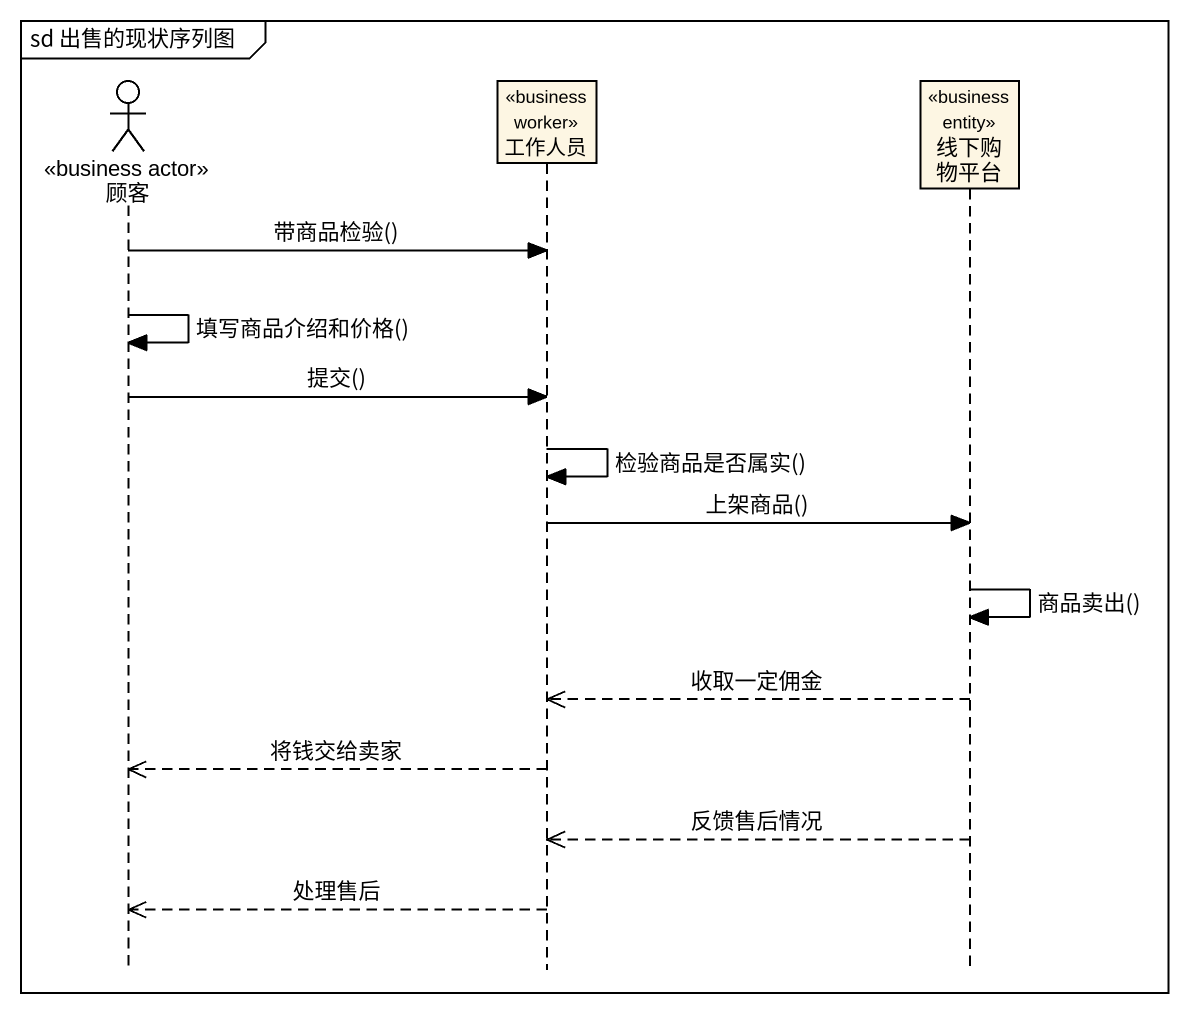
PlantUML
@startuml
mainframe sd 出售的现状序列图
hide footbox
actor 顾客 <<business actor>>
participant 工作人员 <<business worker>>
participant 线下购物平台 <<business entity>>

顾客 -> 工作人员 : 带商品检验()
顾客 -> 顾客 : 填写商品介绍和价格()
顾客 -> 工作人员 : 提交()
工作人员 -> 工作人员 : 检验商品是否属实()
工作人员 -> 线下购物平台 : 上架商品()
线下购物平台 -> 线下购物平台 : 商品卖出()
线下购物平台 -->> 工作人员 : 收取一定佣金
工作人员 -->> 顾客 : 将钱交给卖家
线下购物平台 -->> 工作人员 : 反馈售后情况
工作人员 -->> 顾客 : 处理售后
@enduml
